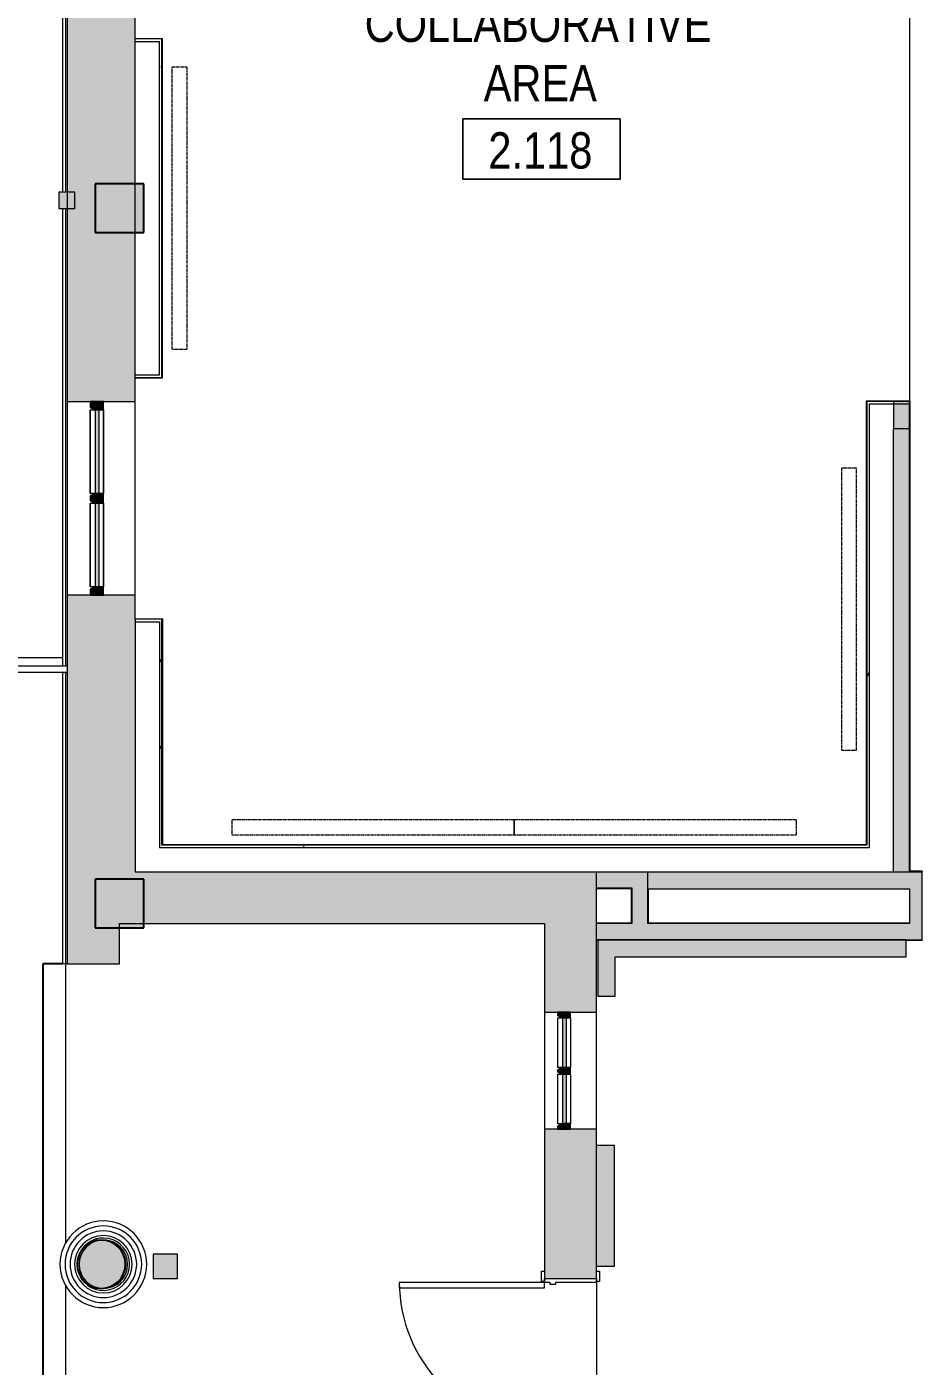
# Model space of a CAD drawing. Header units: inches. Extents: x -3803 to -1421, y -3454 to -210.
# Drawn here: x -3352.4 to -3130.4, y -1876.4 to -1544.1 of the extents above; entities that cross this region are included whole.
import ezdxf

# ---------------------------------------------------------------- set-up
doc = ezdxf.new("R2010")
doc.units = ezdxf.units.IN
doc.header["$MEASUREMENT"] = 0
doc.linetypes.add('Hidden Equipment- BSALS', pattern=[0.0625, 0.03125, -0.03125])
doc.linetypes.add('Hidden Equipment- LTP', pattern=[0.0625, 0.03125, -0.03125])
for name, color, linetype, lineweight in [('A-AREA-IDEN', 2, 'Continuous', 9), ('A-COLS', 52, 'Continuous', 13), ('A-DOOR', 31, 'Continuous', 13), ('A-DOOR-FRAM', 31, 'Continuous', 35), ('A-FLOR', 192, 'Continuous', 13), ('A-FLOR-HRAL', 11, 'Continuous', 13), ('A-GENM', 13, 'Continuous', 9), ('A-GLAZ-CURT', 52, 'Continuous', 13), ('A-GLAZ-CWMG', 51, 'Continuous', 13), ('A-WALL', 113, 'Continuous', 13), ('A-WALL-PATT', 111, 'Continuous', 13), ('I-WALL', 2, 'Continuous', 13), ('Q-SPCQ', 91, 'Continuous', 13), ('S-COLS', 52, 'Continuous', 13), ('S-STRS', 31, 'Continuous', 13)]:
    doc.layers.add(name, color=color, linetype=linetype, lineweight=lineweight)
doc.styles.add('Arial Narrow', font='ARIALN.TTF', dxfattribs={"height": 9})
pattern_1 = [(0, (0, 0), (30.72, 7.68), [1.267, -21.773, 1.267, -21.773, -122.88]), (0, (0, 0), (30.72, 7.68), [-46.08, 1.267, -44.813, 1.267, -21.773, -53.76]), (0, (0, 0), (30.72, 7.68), [-115.2, 1.267, -14.093, 1.267, -37.133]), (120, (11.52, 3.84), (-22.011075, 22.7643), [1.267, -21.773, 1.267, -21.773, -122.88]), (120, (11.52, 3.84), (-22.011075, 22.7643), [-46.08, 1.267, -44.813, 1.267, -21.773, -53.76]), (120, (11.52, 3.84), (-22.011075, 22.7643), [-115.2, 1.267, -14.093, 1.267, -37.133]), (240, (15.36, 19.2), (-8.708925, -30.4443), [1.267, -21.773, 1.267, -21.773, -122.88]), (240, (15.36, 19.2), (-8.708925, -30.4443), [-46.08, 1.267, -44.813, 1.267, -21.773, -53.76]), (240, (15.36, 19.2), (-8.708925, -30.4443), [-115.2, 1.267, -14.093, 1.267, -37.133])]

# ---------------------------------------------------------------- blocks, each defined once
blk = doc.blocks.new('15830016-STRUCT_MARTINEZ-MOORE_CENTRAL_v2018_rvt-1-DIMENSION PLAN - LEVEL 2 _579_ - 2__ - CAD')
at = {"layer": 'S-COLS', "lineweight": 5}
for points in [[(-3335.4, -1595.14), (-3323.4, -1595.14), (-3323.4, -1583.14), (-3335.4, -1583.14)], [(-3335.4, -1767.64), (-3323.4, -1767.64), (-3323.4, -1755.64), (-3335.4, -1755.64)], [(-3333.9, -1857.14), (-3332.21, -1856.9), (-3330.65, -1856.19), (-3329.36, -1855.07), (-3328.44, -1853.63), (-3327.96, -1851.99), (-3327.96, -1850.29), (-3328.44, -1848.65), (-3329.36, -1847.21), (-3330.65, -1846.09), (-3332.21, -1845.38), (-3333.9, -1845.14), (-3335.59, -1845.38), (-3337.14, -1846.09), (-3338.43, -1847.21), (-3339.35, -1848.65), (-3339.83, -1850.29), (-3339.83, -1851.99), (-3339.35, -1853.63), (-3338.41, -1855.09), (-3337.14, -1856.19), (-3335.59, -1856.9)]]:
    blk.add_hatch(color=50, dxfattribs=at).paths.add_polyline_path(points, flags=0)
at = {"layer": 'A-FLOR', "color": 253, "lineweight": 25}
for p, q in [((-3343.52, -1776.64), (-3348.4, -1776.64)), ((-3348.4, -1776.64), (-3348.4, -2006.64))]:
    blk.add_line(p, q, dxfattribs=at)
at = {"layer": 'S-COLS', "color": 253, "lineweight": 25}
for p, q in [((-3323.4, -1583.14), (-3335.4, -1583.14)), ((-3335.4, -1583.14), (-3335.4, -1595.14)), ((-3323.4, -1595.14), (-3323.4, -1583.14)), ((-3335.4, -1595.14), (-3323.4, -1595.14)), ((-3323.4, -1755.64), (-3335.4, -1755.64)), ((-3335.4, -1755.64), (-3335.4, -1767.64)), ((-3323.4, -1767.64), (-3323.4, -1755.64)), ((-3335.4, -1767.64), (-3323.4, -1767.64))]:
    blk.add_line(p, q, dxfattribs=at)
for start, end in [(90, 270), (270, 90)]:
    blk.add_arc((-3333.9, -1851.14), 6, start, end, dxfattribs=at)
blk = doc.blocks.new('Basic Wall _ Generic - 4_ - ___-3572125-DIMENSION PLAN - LEVEL 2 _579_ - 2__ - CAD')
at = {"layer": 'A-WALL', "lineweight": 20}
for p in [(-3133.52, -1741.77), (-3133.4, -1753.77)]:
    blk.add_line(p, (-3133.4, -1741.77), dxfattribs=at)
blk = doc.blocks.new('Door-Interior-Double-Full Glass-Wood - 72_ x 108_-380217-DIMENSION PLAN - LEVEL 2 _579_ - 2__ - CAD')
at = {"layer": 'A-DOOR', "lineweight": 9}
for p, q in [((-38.75, 7.3125), (-36.25, 7.3125)), ((-38.75, 6.5625), (-38.75, 7.3125)), ((-36.25, 7.3125), (-36.25, 6.5625)), ((36.25, 7.3125), (38.75, 7.3125)), ((36.25, 6.5625), (36.25, 7.3125)), ((38.75, 7.3125), (38.75, 6.5625)), ((-36.25, 6.5625), (-38.75, 6.5625)), ((38.75, 6.5625), (36.25, 6.5625)), ((-38.75, -6.3125), (-36.25, -6.3125)), ((-38.75, -7.0625), (-38.75, -6.3125)), ((-36.25, -6.3125), (-36.25, -7.0625)), ((36.25, -6.3125), (38.75, -6.3125)), ((36.25, -7.0625), (36.25, -6.3125)), ((38.75, -6.3125), (38.75, -7.0625)), ((-36.25, -7.0625), (-38.75, -7.0625)), ((38.75, -7.0625), (36.25, -7.0625))]:
    blk.add_line(p, q, dxfattribs=at)
at = {"layer": 'A-DOOR', "lineweight": 20}
for p, q in [((-34.625, -6.3125), (-36, -6.3125)), ((-36, -6.3125), (-36, -42.3125)), ((-34.625, -42.3125), (-34.625, -6.3125)), ((34.625, -6.3125), (36, -6.3125)), ((34.625, -42.3125), (34.625, -6.3125)), ((36, -6.3125), (36, -42.3125)), ((-36, -42.3125), (-34.625, -42.3125)), ((36, -42.3125), (34.625, -42.3125))]:
    blk.add_line(p, q, dxfattribs=at)
at = {"layer": 'A-DOOR', "lineweight": 9}
for centre, start, end in [((-36, -6.3125), 270, 0), ((36, -6.3125), 180, 270)]:
    blk.add_arc(centre, 36, start, end, dxfattribs=at)
at = {"layer": 'A-DOOR-FRAM', "lineweight": 20}
for p, q in [((-37, 6.5625), (-36, 6.5625)), ((-37, -6.3125), (-37, 6.5625)), ((-36, 6.5625), (-36, -3.5625)), ((36, 6.5625), (37, 6.5625)), ((36, -3.5625), (36, 6.5625)), ((37, 6.5625), (37, -6.3125)), ((-36, -6.3125), (-37, -6.3125)), ((-36, -3.5625), (-35.5, -3.5625)), ((-36, -4.9375), (-36, -6.3125)), ((-35.5, -4.9375), (-36, -4.9375)), ((-35.5, -3.5625), (-35.5, -4.9375)), ((35.5, -3.5625), (36, -3.5625)), ((35.5, -4.9375), (35.5, -3.5625)), ((36, -4.9375), (35.5, -4.9375)), ((36, -6.3125), (36, -4.9375)), ((37, -6.3125), (36, -6.3125))]:
    blk.add_line(p, q, dxfattribs=at)
blk = doc.blocks.new('Basic Wall _ Generic - 4_ - ___-3572135-DIMENSION PLAN - LEVEL 2 _579_ - 2__ - CAD')
at = {"layer": 'A-WALL', "lineweight": 20}
blk.add_line((-3133.52, -1766.52), (-3198.4, -1766.52), dxfattribs=at)
blk = doc.blocks.new('Basic Wall _ Generic - 4_ - ___-3571742-DIMENSION PLAN - LEVEL 2 _579_ - 2__ - CAD')
at = {"layer": 'A-WALL', "lineweight": 20}
for p in [(-3134.4, -1770.77), (-3130.4, -1770.64)]:
    blk.add_line(p, (-3130.4, -1770.77), dxfattribs=at)
blk = doc.blocks.new('level 2 - band2 - level 2 - band-474741-DIMENSION PLAN - LEVEL 2 _579_ - 2__ - CAD')
at = {"layer": 'A-WALL', "lineweight": 20}
for p, q in [((-3343.52, -1410.52), (-3343.52, -1585.21)), ((-3342.77, -1435.14), (-3342.77, -1585.21)), ((-3343.52, -1589.21), (-3343.52, -1702.78)), ((-3342.77, -1589.21), (-3342.77, -1702.78)), ((-3343.52, -1704.28), (-3343.52, -1776.64)), ((-3342.77, -1704.28), (-3342.77, -1776.64)), ((-3342.77, -1776.64), (-3343.52, -1776.64)), ((-3342.4, -1776.64), (-3342.77, -1776.64))]:
    blk.add_line(p, q, dxfattribs=at)
blk = doc.blocks.new('Basic Wall _ A3-4 1_4_-BSALS - ___-3569726-DIMENSION PLAN - LEVEL 2 _579_ - 2__ - CAD')
at = {"layer": 'I-WALL', "lineweight": 20}
for q in [(-3133.4, -1753.64), (-3130.4, -1753.77)]:
    blk.add_line((-3130.4, -1753.64), q, dxfattribs=at)
blk = doc.blocks.new('Walls 52 - Walls 15-488772-DIMENSION PLAN - LEVEL 2 _579_ - 2__ - CAD')
at = {"layer": 'S-STRS', "lineweight": 9}
for p, q in [((-3455.9, -1700.64), (-3343.52, -1700.64)), ((-3342.77, -1776.64), (-3342.77, -1846)), ((-3342.77, -1856.28), (-3342.77, -1927))]:
    blk.add_line(p, q, dxfattribs=at)
blk = doc.blocks.new('System Panel - Winco Glass-383301-DIMENSION PLAN - LEVEL 2 _579_ - 2__ - CAD')
at = {"layer": 'A-GLAZ-CURT', "lineweight": 9}
blk.add_hatch(color=90, dxfattribs=at).paths.add_polyline_path([(-10.359375, -1), (10.359375, -1), (10.359375, 0), (-10.359375, 0)], flags=0)
at = {"layer": 'A-GLAZ-CURT', "lineweight": 20}
for p, q in [((10.359375, 0), (-10.359375, 0)), ((-10.359375, 0), (-10.359375, -1)), ((10.359375, -1), (10.359375, 0)), ((-10.359375, -1), (10.359375, -1))]:
    blk.add_line(p, q, dxfattribs=at)
blk = doc.blocks.new('Rectangular Mullion - Winco Accent Full_Left-Large-383303-DIMENSION PLAN - LEVEL 2 _579_ - 2__ - CAD')
at = {"layer": 'A-GLAZ-CWMG', "lineweight": 9}
blk.add_hatch(color=90, dxfattribs=at).paths.add_polyline_path([(-2.06, 2), (0, 2), (0, -1.25), (-1.48, -1.25), (-2.06, 0)], flags=0)
at = {"layer": 'A-GLAZ-CWMG', "lineweight": 20}
for p, q in [((-2.06, 0), (-2.06, 2)), ((-2.06, 2), (0, 2)), ((-1.48, -1.25), (-2.06, 0)), ((0, 2), (0, -1.25)), ((0, -1.25), (-1.48, -1.25))]:
    blk.add_line(p, q, dxfattribs=at)
blk = doc.blocks.new('Rectangular Mullion - Winco Accent Full_Right-Large-V4-DIMENSION PLAN - LEVEL 2 _579_ - 2__ - CAD')
at = {"layer": 'A-GLAZ-CWMG', "lineweight": 9}
for p, q in [((-3144.65, -2412.7), (-3143.4, -2412.7)), ((-3144.65, -2412.7), (-3144.65, -2433.42)), ((-3141.4, -2412.7), (-3141.4, -2433.42)), ((-3143.4, -2433.42), (-3144.65, -2433.42))]:
    blk.add_line(p, q, dxfattribs=at)
blk = doc.blocks.new('Rectangular Mullion - Winco Accent Full-Large-383306-DIMENSION PLAN - LEVEL 2 _579_ - 2__ - CAD')
at = {"layer": 'A-GLAZ-CWMG', "lineweight": 9}
blk.add_hatch(color=90, dxfattribs=at).paths.add_polyline_path([(-1.22, 2), (1.22, 2), (1.22, 0), (0.64, -1.25), (-0.64, -1.25), (-1.22, 0)], flags=0)
at = {"layer": 'A-GLAZ-CWMG', "lineweight": 20}
for p, q in [((-1.22, 2), (1.22, 2)), ((-1.22, 0), (-1.22, 2)), ((-0.64, -1.25), (-1.22, 0)), ((1.22, 0), (0.64, -1.25)), ((1.22, 2), (1.22, 0)), ((0.64, -1.25), (-0.64, -1.25))]:
    blk.add_line(p, q, dxfattribs=at)
blk = doc.blocks.new('Columns 4 - Columns 1-505749-DIMENSION PLAN - LEVEL 2 _579_ - 2__ - CAD')
at = {"layer": 'A-COLS', "lineweight": 9}
blk.add_hatch(color=90, dxfattribs=at).paths.add_polyline_path([(-3333.4, -1938.15), (-3331.84, -1937.94), (-3330.39, -1937.34), (-3329.15, -1936.39), (-3328.19, -1935.14), (-3327.59, -1933.7), (-3327.39, -1932.13), (-3327.59, -1930.59), (-3328.19, -1929.14), (-3329.15, -1927.89), (-3330.39, -1926.94), (-3331.84, -1926.34), (-3333.4, -1926.13), (-3334.95, -1926.34), (-3336.4, -1926.94), (-3337.64, -1927.89), (-3338.6, -1929.14), (-3339.2, -1930.59), (-3339.4, -1932.14), (-3339.2, -1933.7), (-3338.6, -1935.14), (-3337.64, -1936.39), (-3336.4, -1937.34), (-3334.95, -1937.94)], flags=0)
for radius, start, end in [(10.75, 0, 180), (9.5, 0, 180), (8.26, 0, 180), (7.12, 0, 180), (6.5, 0.0986, 156.6259), (6.5, 158.4269, 169.5601), (10.75, 180, 0), (9.5, 180, 0), (8.26, 180, 0), (7.12, 180, 0), (6.5, 175.8639, 180), (6.5, 180, 184.1361), (6.5, 190.4399, 201.5731), (6.5, 203.3741, 0)]:
    blk.add_arc((-3333.4, -1932.14), radius, start, end, dxfattribs=at)
at = {"layer": 'A-COLS', "lineweight": 20}
for start, end in [(0, 180), (180, 0)]:
    blk.add_arc((-3333.4, -1932.14), 6.01, start, end, dxfattribs=at)
blk = doc.blocks.new('Basic Wall _ Generic - 4_ - ___-3572142-DIMENSION PLAN - LEVEL 2 _579_ - 2__ - CAD')
at = {"layer": 'A-WALL', "lineweight": 20}
blk.add_line((-3211.15, -1770.77), (-3210.77, -1770.77), dxfattribs=at)
blk = doc.blocks.new('Basic Wall _ Generic - 4_ - ___-3571756-DIMENSION PLAN - LEVEL 2 _579_ - 2__ - CAD')
at = {"layer": 'A-WALL', "lineweight": 20}
blk.add_line((-3202.52, -1766.52), (-3211.15, -1766.52), dxfattribs=at)
blk = doc.blocks.new('Basic Wall _ Generic - 4_ - ___-3572143-DIMENSION PLAN - LEVEL 2 _579_ - 2__ - CAD')
at = {"layer": 'A-WALL', "lineweight": 20}
blk.add_line((-3198.27, -1766.64), (-3198.27, -1758.02), dxfattribs=at)
blk = doc.blocks.new('Basic Wall _ Generic - 4_ - ___-3571758-DIMENSION PLAN - LEVEL 2 _579_ - 2__ - CAD')
at = {"layer": 'A-WALL', "lineweight": 20}
blk.add_line((-3202.52, -1757.89), (-3202.52, -1766.52), dxfattribs=at)
blk = doc.blocks.new('Basic Wall _ Generic - 4_ - ___-3571760-DIMENSION PLAN - LEVEL 2 _579_ - 2__ - CAD')
at = {"layer": 'A-WALL', "lineweight": 20}
blk.add_line((-3211.15, -1757.89), (-3202.52, -1757.89), dxfattribs=at)
blk = doc.blocks.new('System Panel - Winco Glass-383740-DIMENSION PLAN - LEVEL 2 _579_ - 2__ - CAD')
at = {"layer": 'A-GLAZ-CURT', "lineweight": 9}
blk.add_hatch(color=90, dxfattribs=at).paths.add_polyline_path([(-6.140625, -1), (6.140625, -1), (6.140625, 0), (-6.140625, 0)], flags=0)
at = {"layer": 'A-GLAZ-CURT', "lineweight": 20}
for p, q in [((6.140625, 0), (-6.140625, 0)), ((-6.140625, 0), (-6.140625, -1)), ((6.140625, -1), (6.140625, 0)), ((-6.140625, -1), (6.140625, -1))]:
    blk.add_line(p, q, dxfattribs=at)
blk = doc.blocks.new('Rectangular Mullion - Winco Accent Full_Left-383743-DIMENSION PLAN - LEVEL 2 _579_ - 2__ - CAD')
at = {"layer": 'A-GLAZ-CWMG', "lineweight": 9}
blk.add_hatch(color=90, dxfattribs=at).paths.add_polyline_path([(-1.38, 2), (0, 2), (0, -1.25), (-0.79, -1.25), (-1.38, 0)], flags=0)
at = {"layer": 'A-GLAZ-CWMG', "lineweight": 20}
for p, q in [((-1.38, 0), (-1.38, 2)), ((-1.38, 2), (0, 2)), ((-0.79, -1.25), (-1.38, 0)), ((0, 2), (0, -1.25)), ((0, -1.25), (-0.79, -1.25))]:
    blk.add_line(p, q, dxfattribs=at)
blk = doc.blocks.new('Rectangular Mullion - Winco Accent Full_Right-383744-DIMENSION PLAN - LEVEL 2 _579_ - 2__ - CAD')
at = {"layer": 'A-GLAZ-CWMG', "lineweight": 9}
for p, q in [((-3220.83, -1803.98), (-3219.58, -1803.98)), ((-3220.83, -1803.98), (-3220.83, -1816.27)), ((-3217.58, -1803.98), (-3217.58, -1816.27)), ((-3219.58, -1816.27), (-3220.83, -1816.27))]:
    blk.add_line(p, q, dxfattribs=at)
blk = doc.blocks.new('Rectangular Mullion - Winco Accent Full_Right-383749-DIMENSION PLAN - LEVEL 2 _579_ - 2__ - CAD')
at = {"layer": 'A-GLAZ-CWMG', "lineweight": 9}
blk.add_hatch(color=90, dxfattribs=at).paths.add_polyline_path([(0, 2), (-1.38, 2), (-1.38, 0), (-0.79, -1.25), (0, -1.25)], flags=0)
at = {"layer": 'A-GLAZ-CWMG', "lineweight": 20}
for p, q in [((0, 2), (-1.38, 2)), ((-1.38, 2), (-1.38, 0)), ((-1.38, 0), (-0.79, -1.25)), ((0, -1.25), (0, 2)), ((-0.79, -1.25), (0, -1.25))]:
    blk.add_line(p, q, dxfattribs=at)
blk = doc.blocks.new('Rectangular Mullion - Winco Accent Full-383752-DIMENSION PLAN - LEVEL 2 _579_ - 2__ - CAD')
at = {"layer": 'A-GLAZ-CWMG', "lineweight": 9}
blk.add_hatch(color=90, dxfattribs=at).paths.add_polyline_path([(-0.84, 0), (-0.84, 2), (0.84, 2), (0.84, 0), (0.26, -1.25), (-0.26, -1.25)], flags=0)
at = {"layer": 'A-GLAZ-CWMG', "lineweight": 20}
for p, q in [((-0.84, 2), (0.84, 2)), ((-0.84, 0), (-0.84, 2)), ((-0.26, -1.25), (-0.84, 0)), ((0.84, 0), (0.26, -1.25)), ((0.84, 2), (0.84, 0)), ((0.26, -1.25), (-0.26, -1.25))]:
    blk.add_line(p, q, dxfattribs=at)
blk = doc.blocks.new('Rectangular Mullion - Winco Accent Full_Left-Large-384324-DIMENSION PLAN - LEVEL 2 _579_ - 2__ - CAD')
at = {"layer": 'A-GLAZ-CWMG', "lineweight": 9}
blk.add_hatch(color=90, dxfattribs=at).paths.add_polyline_path([(0, -2), (-2.06, -2), (-2.06, 0), (-1.48, 1.25), (0, 1.25)], flags=0)
at = {"layer": 'A-GLAZ-CWMG', "lineweight": 20}
for p, q in [((-2.06, 0), (-1.48, 1.25)), ((-2.06, -2), (-2.06, 0)), ((-1.48, 1.25), (0, 1.25)), ((0, 1.25), (0, -2)), ((0, -2), (-2.06, -2))]:
    blk.add_line(p, q, dxfattribs=at)
blk = doc.blocks.new('Rectangular Mullion - Winco Accent Full_Right-Large-384326-DIMENSION PLAN - LEVEL 2 _579_ - 2__ - CAD')
at = {"layer": 'A-GLAZ-CWMG', "lineweight": 9}
for p, q in [((-3336.65, -1639.2), (-3335.4, -1639.2)), ((-3336.65, -1659.92), (-3336.65, -1639.2)), ((-3333.4, -1659.92), (-3333.4, -1639.2)), ((-3335.4, -1659.92), (-3336.65, -1659.92))]:
    blk.add_line(p, q, dxfattribs=at)
blk = doc.blocks.new('Rectangular Column - 6x6-556564-DIMENSION PLAN - LEVEL 2 _579_ - 2__ - CAD')
at = {"layer": 'A-COLS', "lineweight": 9}
blk.add_hatch(color=90, dxfattribs=at).paths.add_polyline_path([(3, -3), (3, 3), (-3, 3), (-3, -3)], flags=0)
at = {"layer": 'A-COLS', "lineweight": 20}
for p, q in [((3, 3), (-3, 3)), ((-3, 3), (-3, -3)), ((3, -3), (3, 3)), ((-3, -3), (3, -3))]:
    blk.add_line(p, q, dxfattribs=at)
blk = doc.blocks.new('Railings 1 - Railings 1-2786460-DIMENSION PLAN - LEVEL 2 _579_ - 2__ - CAD')
at = {"layer": 'A-FLOR-HRAL', "lineweight": 9}
for p, q in [((-3519.42, -1702.78), (-3609.73, -1702.78)), ((-3609.73, -1702.78), (-3609.73, -1797.53)), ((-3608.23, -1704.28), (-3519.42, -1704.28)), ((-3608.23, -1797.53), (-3608.23, -1704.28)), ((-3519.42, -1702.78), (-3519.42, -1704.28)), ((-3516.42, -1702.78), (-3519.42, -1702.78)), ((-3519.42, -1703.53), (-3519.42, -1702.78)), ((-3519.42, -1704.28), (-3519.42, -1703.53)), ((-3519.42, -1704.28), (-3516.42, -1704.28)), ((-3452.05, -1702.78), (-3516.42, -1702.78)), ((-3516.42, -1704.28), (-3452.05, -1704.28)), ((-3342.4, -1702.78), (-3452.05, -1702.78)), ((-3452.05, -1704.28), (-3342.4, -1704.28)), ((-3609.73, -1797.53), (-3609.73, -1816.79)), ((-3608.23, -1797.53), (-3609.7, -1797.53)), ((-3608.23, -1816.79), (-3608.23, -1797.53))]:
    blk.add_line(p, q, dxfattribs=at)
at = {"layer": 'A-FLOR-HRAL', "lineweight": 9, "flags": 128}
for points in [[(-3608.17, -1816.79), (-3608.41, -1818.34), (-3609.12, -1819.73), (-3610.23, -1820.84), (-3611.62, -1821.55), (-3613.17, -1821.79), (-3614.71, -1821.55), (-3616.11, -1820.84), (-3617.21, -1819.73), (-3617.92, -1818.34), (-3618.17, -1816.79)], [(-3618.17, -1816.79), (-3617.92, -1818.34), (-3617.21, -1819.73), (-3616.11, -1820.84), (-3614.71, -1821.55), (-3613.17, -1821.79), (-3611.62, -1821.55), (-3610.23, -1820.84), (-3609.12, -1819.73), (-3608.41, -1818.34), (-3608.17, -1816.79)], [(-3618.17, -1816.79), (-3618.14, -1816.79), (-3618.07, -1816.79), (-3617.95, -1816.79), (-3617.79, -1816.79), (-3617.61, -1816.79), (-3617.42, -1816.79), (-3617.22, -1816.79), (-3617.04, -1816.79), (-3616.89, -1816.79), (-3616.77, -1816.79), (-3616.69, -1816.79), (-3616.67, -1816.79)], [(-3616.67, -1816.79), (-3616.46, -1817.99), (-3615.85, -1819.04), (-3614.92, -1819.82), (-3613.78, -1820.24), (-3612.56, -1820.24), (-3611.42, -1819.82), (-3610.49, -1819.04), (-3609.88, -1817.99), (-3609.67, -1816.79)], [(-3609.67, -1816.79), (-3609.88, -1817.99), (-3610.49, -1819.04), (-3611.42, -1819.82), (-3612.56, -1820.24), (-3613.78, -1820.24), (-3614.92, -1819.82), (-3615.85, -1819.04), (-3616.46, -1817.99), (-3616.67, -1816.79)], [(-3608.6, -1816.79), (-3608.54, -1816.79), (-3608.39, -1816.79), (-3608.27, -1816.79), (-3608.19, -1816.79), (-3608.17, -1816.79)]]:
    blk.add_lwpolyline(points, dxfattribs=at)
at = {"layer": 'A-FLOR-HRAL', "lineweight": 9}
for centre, start, end in [((-3516.42, -1703.59), 247.6154, 289.6041), ((-3452.17, -1703.59), 240, 292.3846), ((-3346.67, -1703.59), 247.6154, 292.3846), ((-3608.92, -1797.59), 331.8567, 0), ((-3608.92, -1797.59), 0, 22.3846), ((-3617.42, -1817.54), 158.689, 180), ((-3617.42, -1817.54), 180, 218.012)]:
    blk.add_arc(centre, 0.75, start, end, dxfattribs=at)
for centre, start_param, end_param in [((-3608.98, -1797.53), 3.141593, 4.712389), ((-3608.98, -1797.53), 4.712389, 6.283185), ((-3608.98, -1816.79), 3.141593, 4.712389), ((-3608.98, -1816.79), 4.712389, 5.235988)]:
    blk.add_ellipse(centre, major_axis=(0.75, 0), ratio=0.351681, start_param=start_param, end_param=end_param, dxfattribs=at)
for points, knots in [([(-3609.73, -1702.78), (-3609.73, -1702.78), (-3609.72, -1702.79), (-3609.68, -1702.84), (-3609.63, -1702.88), (-3609.59, -1702.93), (-3609.54, -1702.97), (-3609.5, -1703.01), (-3609.44, -1703.07), (-3609.37, -1703.14), (-3609.31, -1703.2), (-3609.27, -1703.24), (-3609.22, -1703.29), (-3609.17, -1703.34), (-3609.13, -1703.39), (-3609.08, -1703.43), (-3609.03, -1703.48), (-3608.98, -1703.53), (-3608.93, -1703.58), (-3608.88, -1703.63), (-3608.83, -1703.68), (-3608.79, -1703.73), (-3608.74, -1703.77), (-3608.69, -1703.82), (-3608.65, -1703.86), (-3608.61, -1703.91), (-3608.56, -1703.95), (-3608.51, -1704), (-3608.46, -1704.05), (-3608.42, -1704.1), (-3608.37, -1704.14), (-3608.33, -1704.18), (-3608.29, -1704.23), (-3608.24, -1704.27), (-3608.23, -1704.28), (-3608.23, -1704.28)], [0, 0, 0, 0, 0.083333, 0.125, 0.166667, 0.208333, 0.229167, 0.25, 0.291667, 0.333333, 0.354167, 0.375, 0.395833, 0.416667, 0.4375, 0.458333, 0.479167, 0.5, 0.520833, 0.541667, 0.5625, 0.583333, 0.604167, 0.625, 0.645833, 0.666667, 0.6875, 0.708333, 0.75, 0.770833, 0.791667, 0.833333, 0.875, 0.916667, 1, 1, 1, 1]), ([(-3516.58, -1703.53), (-3516.58, -1703.4), (-3516.57, -1703.2), (-3516.54, -1703), (-3516.5, -1702.87), (-3516.46, -1702.8), (-3516.43, -1702.78), (-3516.42, -1702.78)], [0, 0, 0, 0, 0.1666667, 0.25, 0.3333333, 0.4166667, 0.5, 0.5, 0.5, 0.5]), ([(-3452.21, -1703.53), (-3452.21, -1703.4), (-3452.2, -1703.2), (-3452.17, -1703), (-3452.13, -1702.87), (-3452.09, -1702.8), (-3452.06, -1702.78), (-3452.05, -1702.78)], [0, 0, 0, 0, 0.1666667, 0.25, 0.3333333, 0.4166667, 0.5, 0.5, 0.5, 0.5])]:
    blk.add_open_spline(points, degree=3, knots=knots, dxfattribs=at)
for points in [[(-3516.42, -1704.28), (-3516.43, -1704.28), (-3516.46, -1704.26), (-3516.5, -1704.19), (-3516.54, -1704.07), (-3516.56, -1703.91), (-3516.58, -1703.73), (-3516.58, -1703.6), (-3516.58, -1703.53)], [(-3452.05, -1704.28), (-3452.06, -1704.28), (-3452.09, -1704.26), (-3452.13, -1704.19), (-3452.17, -1704.07), (-3452.19, -1703.91), (-3452.21, -1703.73), (-3452.21, -1703.6), (-3452.21, -1703.53)]]:
    blk.add_open_spline(points, degree=3, dxfattribs=at)
blk = doc.blocks.new('Basic Wall _ Generic - 4_ - ___-3572217-DIMENSION PLAN - LEVEL 2 _579_ - 2__ - CAD')
at = {"layer": 'A-WALL', "lineweight": 20}
for p, q in [((-3133.4, -1541.14), (-3133.4, -1440.52)), ((-3133.4, -1541.14), (-3133.52, -1541.14)), ((-3133.52, -1637.14), (-3133.4, -1637.14)), ((-3133.4, -1741.77), (-3133.4, -1637.14)), ((-3133.4, -1741.77), (-3133.52, -1741.77))]:
    blk.add_line(p, q, dxfattribs=at)
blk = doc.blocks.new('Basic Wall _ A6-6 5_8_-BSALS - ___-3570673-DIMENSION PLAN - LEVEL 2 _579_ - 2__ - CAD')
at = {"layer": 'I-WALL', "lineweight": 20}
for p, q in [((-3318.9, -1747.14), (-3318.77, -1747.02)), ((-3318.77, -1747.02), (-3144.27, -1747.02)), ((-3144.27, -1747.02), (-3144.15, -1747.14))]:
    blk.add_line(p, q, dxfattribs=at)
blk = doc.blocks.new('Basic Wall _ A6-6 5_8_-BSALS - ___-3570674-DIMENSION PLAN - LEVEL 2 _579_ - 2__ - CAD')
at = {"layer": 'I-WALL', "lineweight": 20}
for p, q in [((-3318.9, -1691.14), (-3318.77, -1691.02)), ((-3318.77, -1691.02), (-3318.77, -1747.02)), ((-3318.77, -1747.02), (-3318.9, -1747.14))]:
    blk.add_line(p, q, dxfattribs=at)
blk = doc.blocks.new('Basic Wall _ A6-6 5_8_-BSALS - ___-3570675-DIMENSION PLAN - LEVEL 2 _579_ - 2__ - CAD')
at = {"layer": 'I-WALL', "lineweight": 20}
for p, q in [((-3144.27, -1637.02), (-3144.15, -1637.14)), ((-3144.27, -1637.02), (-3144.27, -1747.02)), ((-3144.15, -1747.14), (-3144.27, -1747.02))]:
    blk.add_line(p, q, dxfattribs=at)
blk = doc.blocks.new('Basic Wall _ A6-6 5_8_-BSALS - ___-3570676-DIMENSION PLAN - LEVEL 2 _579_ - 2__ - CAD')
at = {"layer": 'I-WALL', "lineweight": 20}
for p, q in [((-3318.9, -1547.14), (-3318.77, -1547.02)), ((-3318.77, -1631.27), (-3318.77, -1547.02)), ((-3318.77, -1631.27), (-3318.9, -1631.14))]:
    blk.add_line(p, q, dxfattribs=at)
blk = doc.blocks.new('Basic Wall _ A6-6 5_8_-BSALS - ___-3570677-DIMENSION PLAN - LEVEL 2 _579_ - 2__ - CAD')
at = {"layer": 'I-WALL', "lineweight": 20}
for p in [(-3325.52, -1631.27), (-3318.9, -1631.14)]:
    blk.add_line(p, (-3318.77, -1631.27), dxfattribs=at)
blk = doc.blocks.new('Basic Wall _ A6-6 5_8_-BSALS - ___-3570678-DIMENSION PLAN - LEVEL 2 _579_ - 2__ - CAD')
at = {"layer": 'I-WALL', "lineweight": 20}
for p, q in [((-3325.52, -1547.02), (-3318.77, -1547.02)), ((-3318.77, -1547.02), (-3318.9, -1547.14))]:
    blk.add_line(p, q, dxfattribs=at)
blk = doc.blocks.new('Basic Wall _ A6-6 5_8_-BSALS - ___-3570680-DIMENSION PLAN - LEVEL 2 _579_ - 2__ - CAD')
at = {"layer": 'I-WALL', "lineweight": 20}
for p, q in [((-3325.52, -1691.02), (-3318.77, -1691.02)), ((-3318.77, -1691.02), (-3318.9, -1691.14))]:
    blk.add_line(p, q, dxfattribs=at)
blk = doc.blocks.new('Basic Wall _ A6-6 5_8_-BSALS - ___-3570684-DIMENSION PLAN - LEVEL 2 _579_ - 2__ - CAD')
at = {"layer": 'I-WALL', "lineweight": 20}
for p, q in [((-3144.15, -1637.14), (-3144.27, -1637.02)), ((-3133.52, -1637.02), (-3144.27, -1637.02)), ((-3133.52, -1637.02), (-3133.52, -1637.14))]:
    blk.add_line(p, q, dxfattribs=at)
blk = doc.blocks.new('TV LCD 32 PDI CV3200P - LTP - TV-80_-235955-DIMENSION PLAN - LEVEL 2 _579_ - 2__ - CAD')
at = {"layer": 'Q-SPCQ', "linetype": 'Hidden Equipment- LTP', "lineweight": 20}
for p, q in [((-70, 0), (-70, -3.75)), ((0, 0), (-70, 0)), ((0, 0), (-70, 0)), ((-70, 0), (-70, -3.75)), ((0, -3.75), (0, 0)), ((0, -3.75), (0, 0)), ((-70, -3.75), (0, -3.75)), ((-70, -3.75), (0, -3.75))]:
    blk.add_line(p, q, dxfattribs=at)
blk = doc.blocks.new('Down Spouts3 - Down Spouts-4005655-DIMENSION PLAN - LEVEL 2 _579_ - 2__ - CAD')
at = {"layer": 'A-GENM'}
h = blk.add_hatch(color=90, dxfattribs=at)
h.paths.add_polyline_path([(-3340.45, -2194.21), (-3340.45, -2190.21), (-3344.45, -2190.21), (-3344.45, -2194.21)], flags=0)
h.paths.add_polyline_path([(-3344.45, -1589.21), (-3340.45, -1589.21), (-3340.45, -1585.21), (-3344.45, -1585.21)], flags=0)
for p, q in [((-3340.45, -1585.21), (-3344.45, -1585.21)), ((-3344.45, -1585.21), (-3344.45, -1589.21)), ((-3340.45, -1589.21), (-3340.45, -1585.21)), ((-3344.45, -1589.21), (-3340.45, -1589.21))]:
    blk.add_line(p, q, dxfattribs=at)
blk = doc.blocks.new('Room Tag- BSALS - Room Tag-28050-DIMENSION PLAN - LEVEL 2 _579_ - 2__ - CAD')
at = {"layer": 'A-AREA-IDEN'}
for p, q in [((-0.203125, -0.171875), (-0.203125, -0.015625)), ((-0.203125, -0.015625), (0.203125, -0.015625)), ((0.203125, -0.015625), (-0.203125, -0.015625)), ((-0.203125, -0.015625), (-0.203125, -0.171875)), ((0.203125, -0.015625), (0.203125, -0.171875)), ((0.203125, -0.171875), (0.203125, -0.015625)), ((0.203125, -0.171875), (-0.203125, -0.171875)), ((-0.203125, -0.171875), (0.203125, -0.171875))]:
    blk.add_line(p, q, dxfattribs=at)

msp = doc.modelspace()

# ---------------------------------------------------------------- hatches: boundary and pattern name
at = {"layer": 'A-WALL-PATT', "lineweight": 20}
h = msp.add_hatch(color=10, dxfattribs=at)
h.paths.add_polyline_path([(-3325.52, -1766.64), (-3325.52, -1685.14), (-3342.4, -1685.14), (-3342.4, -1766.64), (-3329.4, -1766.64)], flags=0)
h.paths.add_polyline_path([(-3342.4, -1637.14), (-3325.52, -1637.14), (-3325.52, -1541.14), (-3342.4, -1541.14), (-3342.4, -1605.94)], flags=0)
h.paths.add_polyline_path([(-3342.4, -1493.14), (-3325.52, -1493.14), (-3325.52, -1411.64), (-3342.4, -1411.64), (-3342.4, -1487.06)], flags=0)
at = {"layer": 'A-WALL-PATT', "lineweight": 5}
h = msp.add_hatch(color=50, dxfattribs=at)
h.paths.add_polyline_path([(-3133.52, -1741.77), (-3133.52, -1637.14), (-3137.52, -1637.14), (-3137.52, -1741.77)], flags=0)
h.paths.add_polyline_path([(-3137.52, -1541.14), (-3133.52, -1541.14), (-3133.52, -1440.52), (-3137.52, -1440.52), (-3137.52, -1487.06)], flags=0)
at = {"layer": 'A-WALL-PATT', "lineweight": 9}
h = msp.add_hatch(dxfattribs=at)
h.set_pattern_fill('FP_2', color=256, style=0, pattern_type=2)
h.set_pattern_definition(pattern_1)
h.paths.add_polyline_path([(-3318.9, -1630.52), (-3318.9, -1547.77), (-3319.52, -1547.77), (-3319.52, -1630.52)], flags=0)
h = msp.add_hatch(dxfattribs=at)
h.set_pattern_fill('FP_2', color=256, style=0, pattern_type=2)
h.set_pattern_definition(pattern_1)
h.paths.add_polyline_path([(-3144.15, -1747.77), (-3143.52, -1747.77), (-3143.52, -1637.77), (-3144.15, -1637.77), (-3144.15, -1747.14)], flags=0)
h = msp.add_hatch(dxfattribs=at)
h.set_pattern_fill('FP_2', color=256, style=0, pattern_type=2)
h.set_pattern_definition(pattern_1)
h.paths.add_polyline_path([(-3318.9, -1747.14), (-3318.9, -1691.77), (-3319.52, -1691.77), (-3319.52, -1747.14)], flags=0)
at = {"layer": 'A-WALL-PATT', "lineweight": 5}
for points in [[(-3133.52, -1753.77), (-3133.52, -1741.77), (-3137.52, -1741.77), (-3137.52, -1753.77)], [(-3202.4, -1757.77), (-3202.4, -1753.77), (-3211.15, -1753.77), (-3211.15, -1757.77)], [(-3198.4, -1766.64), (-3198.4, -1753.77), (-3202.4, -1753.77), (-3202.4, -1766.64)], [(-3133.52, -1758.02), (-3133.52, -1753.77), (-3198.4, -1753.77), (-3198.4, -1758.02), (-3190.81, -1758.02)], [(-3211.15, -1770.64), (-3198.4, -1770.64), (-3198.4, -1766.64), (-3211.15, -1766.64)], [(-3190.81, -1770.64), (-3130.4, -1770.64), (-3130.4, -1766.64), (-3198.4, -1766.64), (-3198.4, -1770.64)]]:
    msp.add_hatch(color=50, dxfattribs=at).paths.add_polyline_path(points, flags=0)
at = {"layer": 'A-WALL-PATT', "lineweight": 9}
h = msp.add_hatch(dxfattribs=at)
h.set_pattern_fill('FP_2', color=256, style=0, pattern_type=2)
h.set_pattern_definition(pattern_1)
h.paths.add_polyline_path([(-3272.25, -1747.77), (-3144.15, -1747.77), (-3144.15, -1747.14), (-3319.52, -1747.14), (-3319.52, -1747.77)], flags=0)
at = {"layer": 'A-WALL-PATT', "lineweight": 20}
for points in [[(-3325.52, -1766.64), (-3211.15, -1766.64), (-3211.15, -1753.77), (-3325.52, -1753.77)], [(-3130.4, -1766.64), (-3130.4, -1753.77), (-3133.52, -1753.77), (-3133.52, -1766.64)], [(-3329.4, -1776.64), (-3329.4, -1766.64), (-3342.4, -1766.64), (-3342.4, -1776.64)], [(-3210.77, -1784.64), (-3206.52, -1784.64), (-3206.52, -1770.64), (-3210.77, -1770.64), (-3210.77, -1784.26)], [(-3206.52, -1774.89), (-3134.4, -1774.89), (-3134.4, -1770.64), (-3206.52, -1770.64)], [(-3206.65, -1851.64), (-3206.65, -1821.64), (-3211.15, -1821.64), (-3211.15, -1851.64)]]:
    msp.add_hatch(color=10, dxfattribs=at).paths.add_polyline_path(points, flags=0)
h = msp.add_hatch(color=10, dxfattribs=at)
h.paths.add_polyline_path([(-3211.15, -2016.64), (-3211.15, -1994.64), (-3224.02, -1994.64), (-3224.02, -2016.64)], flags=0)
h.paths.add_polyline_path([(-3224.02, -1965.64), (-3211.15, -1965.64), (-3211.15, -1928.64), (-3224.02, -1928.64), (-3224.02, -1962.58)], flags=0)
h.paths.add_polyline_path([(-3224.02, -1854.64), (-3211.15, -1854.64), (-3211.15, -1817.64), (-3224.02, -1817.64), (-3224.02, -1852.89)], flags=0)
h.paths.add_polyline_path([(-3211.15, -1788.64), (-3211.15, -1766.64), (-3224.02, -1766.64), (-3224.02, -1788.64)], flags=0)

# ---------------------------------------------------------------- linework, layer by layer
at = {"layer": 'A-FLOR', "lineweight": 20}
for p, q in [((-3133.52, -1541.27), (-3133.52, -1637.02)), ((-3211.15, -1855.64), (-3211.15, -1927.64))]:
    msp.add_line(p, q, dxfattribs=at)
at = {"layer": 'A-WALL', "lineweight": 20}
for p, q in [((-3342.4, -1411.64), (-3342.4, -1776.64)), ((-3325.52, -1691.14), (-3325.52, -1428.52)), ((-3342.4, -1637.14), (-3325.52, -1637.14)), ((-3133.52, -1637.14), (-3137.52, -1637.14)), ((-3137.52, -1637.14), (-3137.52, -1643.77)), ((-3133.52, -1753.77), (-3133.52, -1637.14)), ((-3325.52, -1685.14), (-3342.4, -1685.14)), ((-3211.15, -1852.89), (-3211.15, -1753.77)), ((-3198.4, -1766.64), (-3198.4, -1753.77)), ((-3211.15, -1757.77), (-3202.4, -1757.77)), ((-3202.4, -1757.77), (-3202.4, -1766.64)), ((-3329.4, -1766.64), (-3224.02, -1766.64)), ((-3329.4, -1776.64), (-3329.4, -1766.64)), ((-3224.02, -1766.64), (-3224.02, -1852.89)), ((-3202.4, -1766.64), (-3211.15, -1766.64)), ((-3133.52, -1766.64), (-3198.4, -1766.64)), ((-3130.4, -1770.64), (-3130.4, -1766.64)), ((-3211.15, -1770.64), (-3130.4, -1770.64)), ((-3342.4, -1776.64), (-3329.4, -1776.64)), ((-3224.02, -1788.64), (-3211.15, -1788.64)), ((-3211.15, -1817.64), (-3224.02, -1817.64))]:
    msp.add_line(p, q, dxfattribs=at)
at = {"layer": 'A-WALL'}
for p, q in [((-3325.52, -1547.77), (-3319.52, -1547.77)), ((-3319.52, -1630.52), (-3319.52, -1547.77)), ((-3325.52, -1630.52), (-3319.52, -1630.52)), ((-3143.52, -1637.77), (-3143.52, -1747.77)), ((-3133.52, -1637.77), (-3143.52, -1637.77)), ((-3325.52, -1691.77), (-3319.52, -1691.77)), ((-3319.52, -1691.77), (-3319.52, -1747.77)), ((-3319.52, -1747.77), (-3143.52, -1747.77))]:
    msp.add_line(p, q, dxfattribs=at)
at = {"layer": 'I-WALL', "lineweight": 20}
for p, q in [((-3318.9, -1547.14), (-3325.52, -1547.14)), ((-3318.9, -1631.14), (-3318.9, -1547.14)), ((-3325.52, -1631.14), (-3318.9, -1631.14)), ((-3144.15, -1637.14), (-3144.15, -1747.14)), ((-3133.52, -1637.14), (-3144.15, -1637.14)), ((-3137.52, -1753.77), (-3137.52, -1643.77)), ((-3137.52, -1643.77), (-3133.52, -1643.77)), ((-3325.52, -1691.14), (-3325.52, -1753.77)), ((-3318.9, -1691.14), (-3325.52, -1691.14)), ((-3318.9, -1747.14), (-3318.9, -1691.14)), ((-3144.15, -1747.14), (-3318.9, -1747.14)), ((-3325.52, -1753.77), (-3130.4, -1753.77)), ((-3130.4, -1766.64), (-3130.4, -1753.77)), ((-3198.4, -1758.02), (-3133.52, -1758.02)), ((-3133.52, -1758.02), (-3133.52, -1766.64)), ((-3210.77, -1770.64), (-3210.77, -1784.64)), ((-3134.4, -1770.64), (-3210.77, -1770.64)), ((-3134.4, -1774.89), (-3134.4, -1770.64)), ((-3206.52, -1784.64), (-3206.52, -1774.89)), ((-3206.52, -1774.89), (-3134.4, -1774.89)), ((-3210.77, -1784.64), (-3206.52, -1784.64)), ((-3206.65, -1821.64), (-3211.15, -1821.64)), ((-3206.65, -1851.64), (-3206.65, -1821.64)), ((-3211.15, -1851.64), (-3206.65, -1851.64))]:
    msp.add_line(p, q, dxfattribs=at)

# ---------------------------------------------------------------- block references
at = {"lineweight": 5}
msp.add_blockref('15830016-STRUCT_MARTINEZ-MOORE_CENTRAL_v2018_rvt-1-DIMENSION PLAN - LEVEL 2 _579_ - 2__ - CAD', (0, 0), dxfattribs=at)
at = {"layer": 'A-AREA-IDEN', "xscale": 95.99999999999994, "yscale": 95.99999999999994, "zscale": 95.99999999999994}
msp.add_blockref('Room Tag- BSALS - Room Tag-28050-DIMENSION PLAN - LEVEL 2 _579_ - 2__ - CAD', (-3224.74, -1565.44), dxfattribs=at)
at = {"layer": 'A-COLS', "lineweight": 9}
for name, p in [('Columns 4 - Columns 1-505749-DIMENSION PLAN - LEVEL 2 _579_ - 2__ - CAD', (0, 81)), ('Rectangular Column - 6x6-556564-DIMENSION PLAN - LEVEL 2 _579_ - 2__ - CAD', (-3318.02, -1851.64))]:
    msp.add_blockref(name, p, dxfattribs=at)
at = {"layer": 'A-DOOR', "lineweight": 20, "rotation": 270.0000000000001}
msp.add_blockref('Door-Interior-Double-Full Glass-Wood - 72_ x 108_-380217-DIMENSION PLAN - LEVEL 2 _579_ - 2__ - CAD', (-3217.71, -1891.64), dxfattribs=at)
at = {"layer": 'A-FLOR-HRAL', "lineweight": 9}
msp.add_blockref('Railings 1 - Railings 1-2786460-DIMENSION PLAN - LEVEL 2 _579_ - 2__ - CAD', (0, 0), dxfattribs=at)
at = {"layer": 'A-GENM'}
msp.add_blockref('Down Spouts3 - Down Spouts-4005655-DIMENSION PLAN - LEVEL 2 _579_ - 2__ - CAD', (0, 0), dxfattribs=at)
at = {"layer": 'A-GLAZ-CURT', "lineweight": 9}
for name, p, rotation in [('System Panel - Winco Glass-383301-DIMENSION PLAN - LEVEL 2 _579_ - 2__ - CAD', (-3335.4, -1649.56), 89.99999999999854), ('System Panel - Winco Glass-383301-DIMENSION PLAN - LEVEL 2 _579_ - 2__ - CAD', (-3335.4, -1672.72), 89.99999999999854), ('System Panel - Winco Glass-383740-DIMENSION PLAN - LEVEL 2 _579_ - 2__ - CAD', (-3219.58, -1796.16), 90), ('System Panel - Winco Glass-383740-DIMENSION PLAN - LEVEL 2 _579_ - 2__ - CAD', (-3219.58, -1810.13), 90)]:
    msp.add_blockref(name, p, dxfattribs=dict(at, rotation=rotation))
at = {"layer": 'A-GLAZ-CWMG', "lineweight": 9, "extrusion": (0, 0, -1)}
for name, p, rotation in [('Rectangular Mullion - Winco Accent Full_Left-Large-383303-DIMENSION PLAN - LEVEL 2 _579_ - 2__ - CAD', (3335.4, -1637.14), 90.00000000000146), ('Rectangular Mullion - Winco Accent Full-Large-383306-DIMENSION PLAN - LEVEL 2 _579_ - 2__ - CAD', (3335.4, -1661.14), 90.00000000000146), ('Rectangular Mullion - Winco Accent Full_Left-Large-384324-DIMENSION PLAN - LEVEL 2 _579_ - 2__ - CAD', (3335.4, -1685.14), 270.0000000000106), ('Rectangular Mullion - Winco Accent Full_Left-383743-DIMENSION PLAN - LEVEL 2 _579_ - 2__ - CAD', (3219.58, -1788.64), 90), ('Rectangular Mullion - Winco Accent Full-383752-DIMENSION PLAN - LEVEL 2 _579_ - 2__ - CAD', (3219.58, -1803.14), 90)]:
    msp.add_blockref(name, p, dxfattribs=dict(at, rotation=rotation))
at = {"layer": 'A-GLAZ-CWMG', "lineweight": 9}
for name, p in [('Rectangular Mullion - Winco Accent Full_Right-Large-V4-DIMENSION PLAN - LEVEL 2 _579_ - 2__ - CAD', (-192, 773.5)), ('Rectangular Mullion - Winco Accent Full_Right-Large-384326-DIMENSION PLAN - LEVEL 2 _579_ - 2__ - CAD', (0, 0)), ('Rectangular Mullion - Winco Accent Full_Right-Large-V4-DIMENSION PLAN - LEVEL 2 _579_ - 2__ - CAD', (-192, 750.34)), ('Rectangular Mullion - Winco Accent Full_Right-Large-384326-DIMENSION PLAN - LEVEL 2 _579_ - 2__ - CAD', (0, -23.16)), ('Rectangular Mullion - Winco Accent Full_Right-383744-DIMENSION PLAN - LEVEL 2 _579_ - 2__ - CAD', (0, 13.97)), ('Rectangular Mullion - Winco Accent Full_Right-383744-DIMENSION PLAN - LEVEL 2 _579_ - 2__ - CAD', (0, 0))]:
    msp.add_blockref(name, p, dxfattribs=at)
at = {"layer": 'A-GLAZ-CWMG', "lineweight": 9, "rotation": 270}
msp.add_blockref('Rectangular Mullion - Winco Accent Full_Right-383749-DIMENSION PLAN - LEVEL 2 _579_ - 2__ - CAD', (-3219.58, -1817.64), dxfattribs=at)
at = {"layer": 'A-WALL', "lineweight": 20}
for name in ['level 2 - band2 - level 2 - band-474741-DIMENSION PLAN - LEVEL 2 _579_ - 2__ - CAD', 'Basic Wall _ Generic - 4_ - ___-3572217-DIMENSION PLAN - LEVEL 2 _579_ - 2__ - CAD', 'Basic Wall _ Generic - 4_ - ___-3572125-DIMENSION PLAN - LEVEL 2 _579_ - 2__ - CAD', 'Basic Wall _ Generic - 4_ - ___-3571760-DIMENSION PLAN - LEVEL 2 _579_ - 2__ - CAD', 'Basic Wall _ Generic - 4_ - ___-3571758-DIMENSION PLAN - LEVEL 2 _579_ - 2__ - CAD', 'Basic Wall _ Generic - 4_ - ___-3572143-DIMENSION PLAN - LEVEL 2 _579_ - 2__ - CAD', 'Basic Wall _ Generic - 4_ - ___-3571756-DIMENSION PLAN - LEVEL 2 _579_ - 2__ - CAD', 'Basic Wall _ Generic - 4_ - ___-3572135-DIMENSION PLAN - LEVEL 2 _579_ - 2__ - CAD', 'Basic Wall _ Generic - 4_ - ___-3572142-DIMENSION PLAN - LEVEL 2 _579_ - 2__ - CAD', 'Basic Wall _ Generic - 4_ - ___-3571742-DIMENSION PLAN - LEVEL 2 _579_ - 2__ - CAD']:
    msp.add_blockref(name, (0, 0), dxfattribs=at)
at = {"layer": 'I-WALL', "lineweight": 20}
for name in ['Basic Wall _ A6-6 5_8_-BSALS - ___-3570678-DIMENSION PLAN - LEVEL 2 _579_ - 2__ - CAD', 'Basic Wall _ A6-6 5_8_-BSALS - ___-3570676-DIMENSION PLAN - LEVEL 2 _579_ - 2__ - CAD', 'Basic Wall _ A6-6 5_8_-BSALS - ___-3570677-DIMENSION PLAN - LEVEL 2 _579_ - 2__ - CAD', 'Basic Wall _ A6-6 5_8_-BSALS - ___-3570675-DIMENSION PLAN - LEVEL 2 _579_ - 2__ - CAD', 'Basic Wall _ A6-6 5_8_-BSALS - ___-3570684-DIMENSION PLAN - LEVEL 2 _579_ - 2__ - CAD', 'Basic Wall _ A6-6 5_8_-BSALS - ___-3570680-DIMENSION PLAN - LEVEL 2 _579_ - 2__ - CAD', 'Basic Wall _ A6-6 5_8_-BSALS - ___-3570674-DIMENSION PLAN - LEVEL 2 _579_ - 2__ - CAD', 'Basic Wall _ A6-6 5_8_-BSALS - ___-3570673-DIMENSION PLAN - LEVEL 2 _579_ - 2__ - CAD', 'Basic Wall _ A3-4 1_4_-BSALS - ___-3569726-DIMENSION PLAN - LEVEL 2 _579_ - 2__ - CAD']:
    msp.add_blockref(name, (0, 0), dxfattribs=at)
at = {"layer": 'Q-SPCQ', "linetype": 'Hidden Equipment- BSALS', "lineweight": 20}
for p, rotation in [((-3316.4, -1554.14), 89.9999999999998), ((-3146.65, -1723.64), 269.9999999999998), ((-3301.52, -1744.64), 180), ((-3231.52, -1744.64), 180)]:
    msp.add_blockref('TV LCD 32 PDI CV3200P - LTP - TV-80_-235955-DIMENSION PLAN - LEVEL 2 _579_ - 2__ - CAD', p, dxfattribs=dict(at, rotation=rotation))
at = {"layer": 'S-STRS', "lineweight": 9}
msp.add_blockref('Walls 52 - Walls 15-488772-DIMENSION PLAN - LEVEL 2 _579_ - 2__ - CAD', (0, 0), dxfattribs=at)

# ---------------------------------------------------------------- texts
at = {"layer": 'A-AREA-IDEN', "char_height": 9, "attachment_point": 1, "style": 'Arial Narrow'}
for s, insert, width in [('COLLABORATIVE', (-3268.61, -1538.89), 106.05), ('AREA', (-3239.11, -1553.64), 34.542), ('2.118', (-3237.96, -1570.31), 31.512)]:
    msp.add_mtext(s, dxfattribs=dict(at, insert=insert, width=width))

doc.saveas('drawing.dxf')
